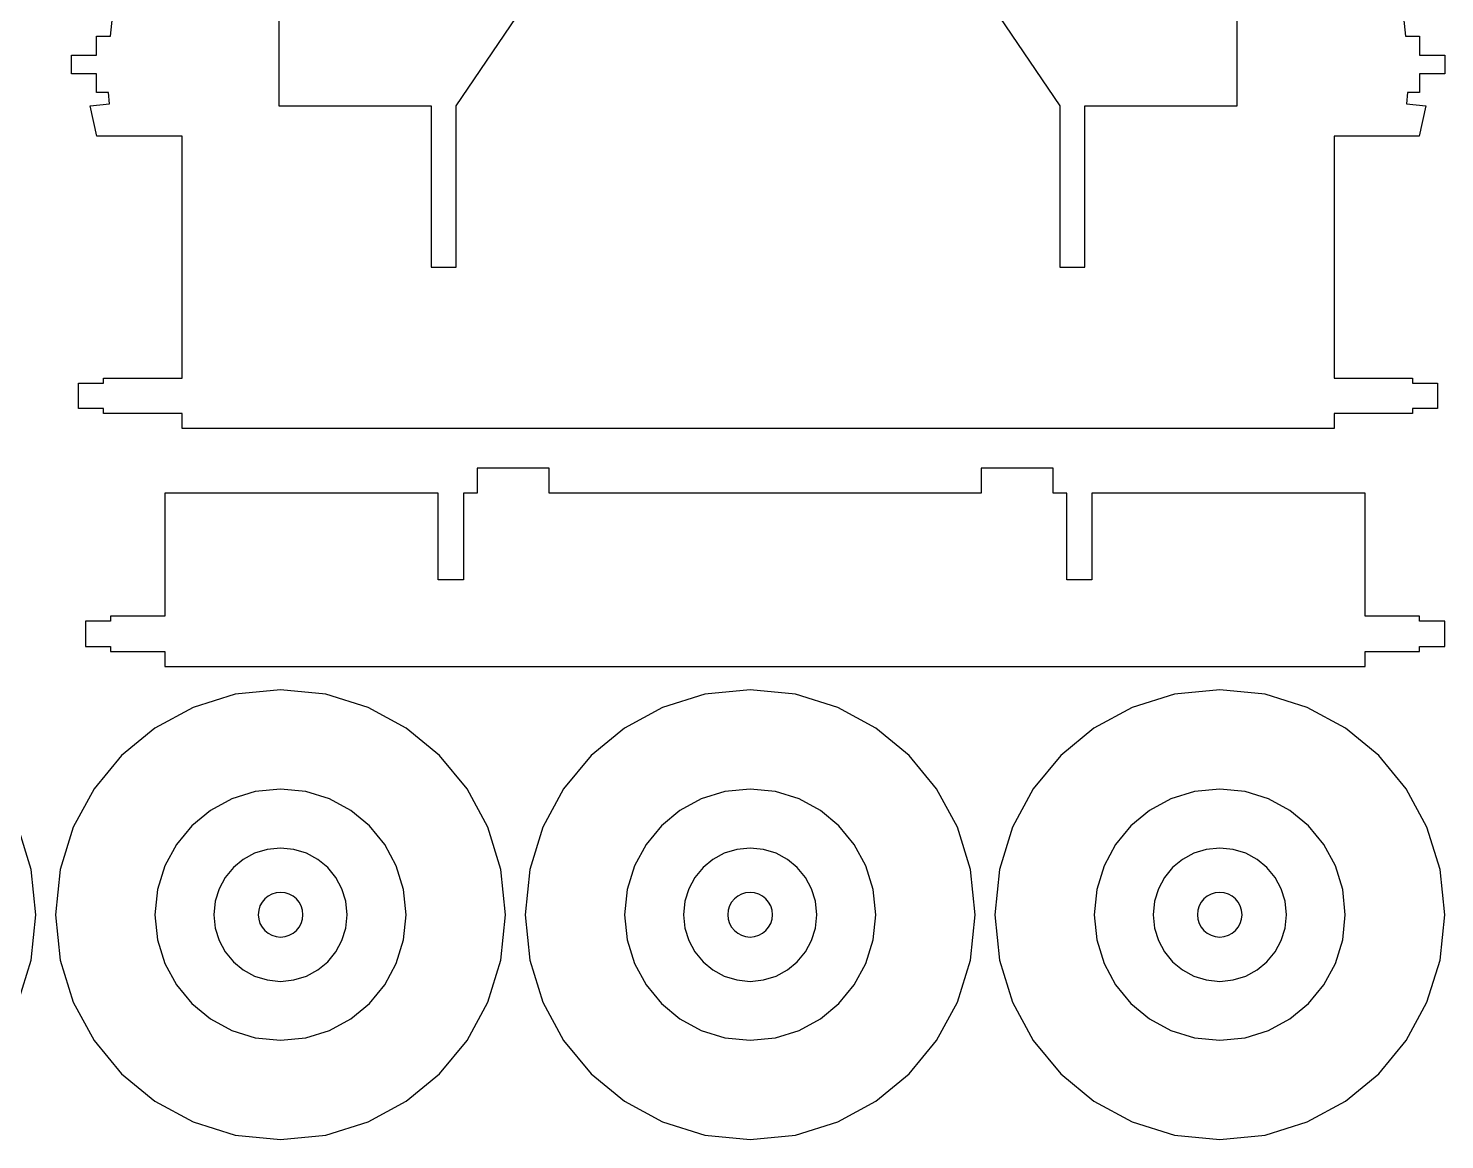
# Model space of a CAD drawing. Extents: x 205 to 1466, y -702 to 157.
# Drawn here: x 1145.7 to 1289.2, y -672.1 to -559.4 of the extents above; entities that cross this region are included whole.
import ezdxf

# ---------------------------------------------------------------- set-up
doc = ezdxf.new("R2010")
doc.units = 0
doc.layers.add('CAMADA_1', color=7, linetype='CONTINUOUS')

msp = doc.modelspace()

# ---------------------------------------------------------------- linework, layer by layer
at = {"layer": 'CAMADA_1'}
for points in [[(1171.0579, -544.7303), (1171.0579, -567.3001), (1186.5023, -567.3001), (1186.5023, -583.6533), (1189.052, -583.6533), (1189.052, -567.3001), (1204.3435, -544.7303)], [(1234.9263, -544.7303), (1250.2178, -567.3001), (1250.2178, -583.6533), (1252.7674, -583.6533), (1252.7674, -567.3001), (1268.2118, -567.3001), (1268.2118, -544.7303)], [(1284.8775, -556.3481), (1285.2845, -560.2207), (1286.691, -560.2456), (1286.691, -562.1494), (1289.2406, -562.1494), (1289.2406, -564.0532), (1286.691, -564.0532), (1286.691, -565.9568), (1285.4688, -565.9568), (1285.3679, -567.1108), (1287.3219, -567.2818), (1286.6681, -570.3573), (1278.0221, -570.3573), (1278.0221, -594.9073), (1285.977, -594.9073), (1285.977, -595.4172), (1288.5267, -595.4172), (1288.5267, -597.9668), (1285.977, -597.9668), (1285.977, -598.4767), (1278.0221, -598.4767), (1278.0221, -600.0066), (1161.2476, -600.0066), (1161.2476, -598.4767), (1153.2927, -598.4767), (1153.2927, -597.9668), (1150.743, -597.9668), (1150.743, -595.4172), (1153.2927, -595.4172), (1153.2927, -594.9073), (1161.2476, -594.9073), (1161.2476, -570.3573), (1152.6017, -570.3573), (1151.9479, -567.2818), (1153.9019, -567.1108), (1153.8009, -565.9568), (1152.5788, -565.9568), (1152.5788, -564.0532), (1150.0292, -564.0532), (1150.0292, -562.1494), (1152.5788, -562.1494), (1152.5788, -560.2456), (1153.9852, -560.2207), (1154.3923, -556.3481)]]:
    msp.add_lwpolyline(points, dxfattribs=at)
msp.add_lwpolyline([(1289.2406, -619.5277), (1286.6909, -619.5277), (1286.6909, -619.0177), (1281.1835, -619.0177), (1281.1835, -606.5562), (1253.4813, -606.5562), (1253.4813, -615.3367), (1250.9316, -615.3367), (1250.9316, -606.5562), (1249.5424, -606.5562), (1249.5424, -604.0066), (1242.244, -604.0066), (1242.244, -606.5562), (1198.4534, -606.5562), (1198.4534, -604.0066), (1191.1552, -604.0066), (1191.1552, -606.5562), (1189.7659, -606.5562), (1189.7659, -615.3367), (1187.2162, -615.3367), (1187.2162, -606.5562), (1159.5139, -606.5562), (1159.5139, -619.0177), (1154.0066, -619.0177), (1154.0066, -619.5277), (1151.4569, -619.5277), (1151.4569, -622.0774), (1154.0066, -622.0774), (1154.0066, -622.5873), (1159.5139, -622.5873), (1159.5139, -624.1171), (1281.1835, -624.1171), (1281.1835, -622.5873), (1286.6909, -622.5873), (1286.6909, -622.0774), (1289.2406, -622.0774), (1289.2406, -619.5277)], close=True, dxfattribs=at)
at = {"layer": 'CAMADA_1', "color": 250}
for points in [[(1171.2345, -672.0709), (1175.8297, -671.6077), (1180.1097, -670.2791), (1183.9828, -668.1768), (1187.3573, -665.3926), (1190.1415, -662.0181), (1192.2438, -658.145), (1193.5724, -653.865), (1194.0356, -649.2698), (1193.5724, -644.6746), (1192.2438, -640.3946), (1190.1415, -636.5215), (1187.3573, -633.147), (1183.9828, -630.3628), (1180.1097, -628.2605), (1175.8297, -626.9319), (1171.2345, -626.4687), (1166.6393, -626.9319), (1162.3593, -628.2605), (1158.4862, -630.3628), (1155.1117, -633.147), (1152.3275, -636.5215), (1150.2252, -640.3946), (1148.8966, -644.6746), (1148.4334, -649.2698), (1148.8966, -653.865), (1150.2252, -658.145), (1152.3275, -662.0181), (1155.1117, -665.3926), (1158.4862, -668.1768), (1162.3593, -670.2791), (1166.6393, -671.6077), (1171.2345, -672.0709)], [(1218.837, -672.0709), (1223.4322, -671.6077), (1227.7122, -670.2791), (1231.5853, -668.1768), (1234.9598, -665.3926), (1237.744, -662.0181), (1239.8463, -658.145), (1241.1749, -653.865), (1241.6381, -649.2698), (1241.1749, -644.6746), (1239.8463, -640.3946), (1237.744, -636.5215), (1234.9598, -633.147), (1231.5853, -630.3628), (1227.7122, -628.2605), (1223.4322, -626.9319), (1218.837, -626.4687), (1214.2418, -626.9319), (1209.9618, -628.2605), (1206.0887, -630.3628), (1202.7142, -633.147), (1199.93, -636.5215), (1197.8277, -640.3946), (1196.4991, -644.6746), (1196.0359, -649.2698), (1196.4991, -653.865), (1197.8277, -658.145), (1199.93, -662.0181), (1202.7142, -665.3926), (1206.0887, -668.1768), (1209.9618, -670.2791), (1214.2418, -671.6077), (1218.837, -672.0709)], [(1266.4395, -672.0709), (1271.0347, -671.6077), (1275.3147, -670.2791), (1279.1878, -668.1768), (1282.5623, -665.3926), (1285.3465, -662.0181), (1287.4488, -658.145), (1288.7774, -653.865), (1289.2406, -649.2698), (1288.7774, -644.6746), (1287.4488, -640.3946), (1285.3465, -636.5215), (1282.5623, -633.147), (1279.1878, -630.3628), (1275.3147, -628.2605), (1271.0347, -626.9319), (1266.4395, -626.4687), (1261.8443, -626.9319), (1257.5643, -628.2605), (1253.6912, -630.3628), (1250.3167, -633.147), (1247.5325, -636.5215), (1245.4302, -640.3946), (1244.1016, -644.6746), (1243.6384, -649.2698), (1244.1016, -653.865), (1245.4302, -658.145), (1247.5325, -662.0181), (1250.3167, -665.3926), (1253.6912, -668.1768), (1257.5643, -670.2791), (1261.8443, -671.6077), (1266.4395, -672.0709)], [(1171.2345, -651.5318), (1171.6904, -651.4858), (1172.115, -651.354), (1172.4992, -651.1455), (1172.834, -650.8693), (1173.1102, -650.5345), (1173.3187, -650.1503), (1173.4505, -649.7257), (1173.4965, -649.2698), (1173.4505, -648.8139), (1173.3187, -648.3893), (1173.1102, -648.0051), (1172.834, -647.6703), (1172.4992, -647.3941), (1172.115, -647.1856), (1171.6904, -647.0538), (1171.2345, -647.0078), (1170.7786, -647.0538), (1170.354, -647.1856), (1169.9698, -647.3941), (1169.635, -647.6703), (1169.3588, -648.0051), (1169.1503, -648.3893), (1169.0185, -648.8139), (1168.9725, -649.2698), (1169.0185, -649.7257), (1169.1503, -650.1503), (1169.3588, -650.5345), (1169.635, -650.8693), (1169.9698, -651.1455), (1170.354, -651.354), (1170.7786, -651.4858), (1171.2345, -651.5318)], [(1218.837, -651.5318), (1219.2929, -651.4858), (1219.7175, -651.354), (1220.1017, -651.1455), (1220.4365, -650.8693), (1220.7127, -650.5345), (1220.9212, -650.1503), (1221.053, -649.7257), (1221.099, -649.2698), (1221.053, -648.8139), (1220.9212, -648.3893), (1220.7127, -648.0051), (1220.4365, -647.6703), (1220.1017, -647.3941), (1219.7175, -647.1856), (1219.2929, -647.0538), (1218.837, -647.0078), (1218.3811, -647.0538), (1217.9565, -647.1856), (1217.5723, -647.3941), (1217.2375, -647.6703), (1216.9613, -648.0051), (1216.7528, -648.3893), (1216.621, -648.8139), (1216.575, -649.2698), (1216.621, -649.7257), (1216.7528, -650.1503), (1216.9613, -650.5345), (1217.2375, -650.8693), (1217.5723, -651.1455), (1217.9565, -651.354), (1218.3811, -651.4858), (1218.837, -651.5318)], [(1266.4395, -651.5318), (1266.8954, -651.4858), (1267.32, -651.354), (1267.7042, -651.1455), (1268.039, -650.8693), (1268.3152, -650.5345), (1268.5237, -650.1503), (1268.6555, -649.7257), (1268.7015, -649.2698), (1268.6555, -648.8139), (1268.5237, -648.3893), (1268.3152, -648.0051), (1268.039, -647.6703), (1267.7042, -647.3941), (1267.32, -647.1856), (1266.8954, -647.0538), (1266.4395, -647.0078), (1265.9836, -647.0538), (1265.559, -647.1856), (1265.1748, -647.3941), (1264.84, -647.6703), (1264.5638, -648.0051), (1264.3553, -648.3893), (1264.2235, -648.8139), (1264.1775, -649.2698), (1264.2235, -649.7257), (1264.3553, -650.1503), (1264.5638, -650.5345), (1264.84, -650.8693), (1265.1748, -651.1455), (1265.559, -651.354), (1265.9836, -651.4858), (1266.4395, -651.5318)]]:
    msp.add_lwpolyline(points, close=True, dxfattribs=at)
at = {"layer": 'CAMADA_1', "color": 140}
for points in [[(1171.2345, -661.9993), (1173.7999, -661.7407), (1176.1894, -660.999), (1178.3517, -659.8253), (1180.2356, -658.2709), (1181.79, -656.387), (1182.9637, -654.2247), (1183.7054, -651.8352), (1183.964, -649.2698), (1183.7054, -646.7044), (1182.9637, -644.3149), (1181.79, -642.1526), (1180.2356, -640.2687), (1178.3517, -638.7143), (1176.1894, -637.5406), (1173.7999, -636.7989), (1171.2345, -636.5403), (1168.6691, -636.7989), (1166.2796, -637.5406), (1164.1173, -638.7143), (1162.2334, -640.2687), (1160.679, -642.1526), (1159.5053, -644.3149), (1158.7636, -646.7044), (1158.505, -649.2698), (1158.7636, -651.8352), (1159.5053, -654.2247), (1160.679, -656.387), (1162.2334, -658.2709), (1164.1173, -659.8253), (1166.2796, -660.999), (1168.6691, -661.7407), (1171.2345, -661.9993)], [(1218.837, -661.9993), (1221.4024, -661.7407), (1223.7919, -660.999), (1225.9542, -659.8253), (1227.8381, -658.2709), (1229.3925, -656.387), (1230.5662, -654.2247), (1231.3079, -651.8352), (1231.5665, -649.2698), (1231.3079, -646.7044), (1230.5662, -644.3149), (1229.3925, -642.1526), (1227.8381, -640.2687), (1225.9542, -638.7143), (1223.7919, -637.5406), (1221.4024, -636.7989), (1218.837, -636.5403), (1216.2716, -636.7989), (1213.8821, -637.5406), (1211.7198, -638.7143), (1209.8359, -640.2687), (1208.2815, -642.1526), (1207.1078, -644.3149), (1206.3661, -646.7044), (1206.1075, -649.2698), (1206.3661, -651.8352), (1207.1078, -654.2247), (1208.2815, -656.387), (1209.8359, -658.2709), (1211.7198, -659.8253), (1213.8821, -660.999), (1216.2716, -661.7407), (1218.837, -661.9993)], [(1266.4395, -661.9993), (1269.0049, -661.7407), (1271.3944, -660.999), (1273.5567, -659.8253), (1275.4406, -658.2709), (1276.995, -656.387), (1278.1687, -654.2247), (1278.9104, -651.8352), (1279.169, -649.2698), (1278.9104, -646.7044), (1278.1687, -644.3149), (1276.995, -642.1526), (1275.4406, -640.2687), (1273.5567, -638.7143), (1271.3944, -637.5406), (1269.0049, -636.7989), (1266.4395, -636.5403), (1263.8741, -636.7989), (1261.4846, -637.5406), (1259.3223, -638.7143), (1257.4384, -640.2687), (1255.884, -642.1526), (1254.7103, -644.3149), (1253.9686, -646.7044), (1253.71, -649.2698), (1253.9686, -651.8352), (1254.7103, -654.2247), (1255.884, -656.387), (1257.4384, -658.2709), (1259.3223, -659.8253), (1261.4846, -660.999), (1263.8741, -661.7407), (1266.4395, -661.9993)], [(1171.2345, -656.0249), (1172.5959, -655.8877), (1173.8639, -655.494), (1175.0113, -654.8712), (1176.0111, -654.0464), (1176.8359, -653.0466), (1177.4587, -651.8992), (1177.8524, -650.6312), (1177.9896, -649.2698), (1177.8524, -647.9084), (1177.4587, -646.6404), (1176.8359, -645.493), (1176.0111, -644.4932), (1175.0113, -643.6684), (1173.8639, -643.0456), (1172.5959, -642.6519), (1171.2345, -642.5147), (1169.8731, -642.6519), (1168.6051, -643.0456), (1167.4577, -643.6684), (1166.4579, -644.4932), (1165.6331, -645.493), (1165.0103, -646.6404), (1164.6166, -647.9084), (1164.4794, -649.2698), (1164.6166, -650.6312), (1165.0103, -651.8992), (1165.6331, -653.0466), (1166.4579, -654.0464), (1167.4577, -654.8712), (1168.6051, -655.494), (1169.8731, -655.8877), (1171.2345, -656.0249)], [(1218.837, -656.0249), (1220.1984, -655.8877), (1221.4664, -655.494), (1222.6138, -654.8712), (1223.6136, -654.0464), (1224.4384, -653.0466), (1225.0612, -651.8992), (1225.4549, -650.6312), (1225.5921, -649.2698), (1225.4549, -647.9084), (1225.0612, -646.6404), (1224.4384, -645.493), (1223.6136, -644.4932), (1222.6138, -643.6684), (1221.4664, -643.0456), (1220.1984, -642.6519), (1218.837, -642.5147), (1217.4756, -642.6519), (1216.2076, -643.0456), (1215.0602, -643.6684), (1214.0604, -644.4932), (1213.2356, -645.493), (1212.6128, -646.6404), (1212.2191, -647.9084), (1212.0819, -649.2698), (1212.2191, -650.6312), (1212.6128, -651.8992), (1213.2356, -653.0466), (1214.0604, -654.0464), (1215.0602, -654.8712), (1216.2076, -655.494), (1217.4756, -655.8877), (1218.837, -656.0249)], [(1266.4395, -656.0249), (1267.8009, -655.8877), (1269.0689, -655.494), (1270.2163, -654.8712), (1271.2161, -654.0464), (1272.0409, -653.0466), (1272.6637, -651.8992), (1273.0574, -650.6312), (1273.1946, -649.2698), (1273.0574, -647.9084), (1272.6637, -646.6404), (1272.0409, -645.493), (1271.2161, -644.4932), (1270.2163, -643.6684), (1269.0689, -643.0456), (1267.8009, -642.6519), (1266.4395, -642.5147), (1265.0781, -642.6519), (1263.8101, -643.0456), (1262.6627, -643.6684), (1261.6629, -644.4932), (1260.8381, -645.493), (1260.2153, -646.6404), (1259.8216, -647.9084), (1259.6844, -649.2698), (1259.8216, -650.6312), (1260.2153, -651.8992), (1260.8381, -653.0466), (1261.6629, -654.0464), (1262.6627, -654.8712), (1263.8101, -655.494), (1265.0781, -655.8877), (1266.4395, -656.0249)]]:
    msp.add_lwpolyline(points, close=True, dxfattribs=at)
at = {"layer": 'CAMADA_1', "color": 250}
msp.add_lwpolyline([(1144.6413, -658.145), (1145.9699, -653.865), (1146.4331, -649.2698), (1145.9699, -644.6746), (1144.6413, -640.3946)], dxfattribs=at)

doc.saveas('drawing.dxf')
